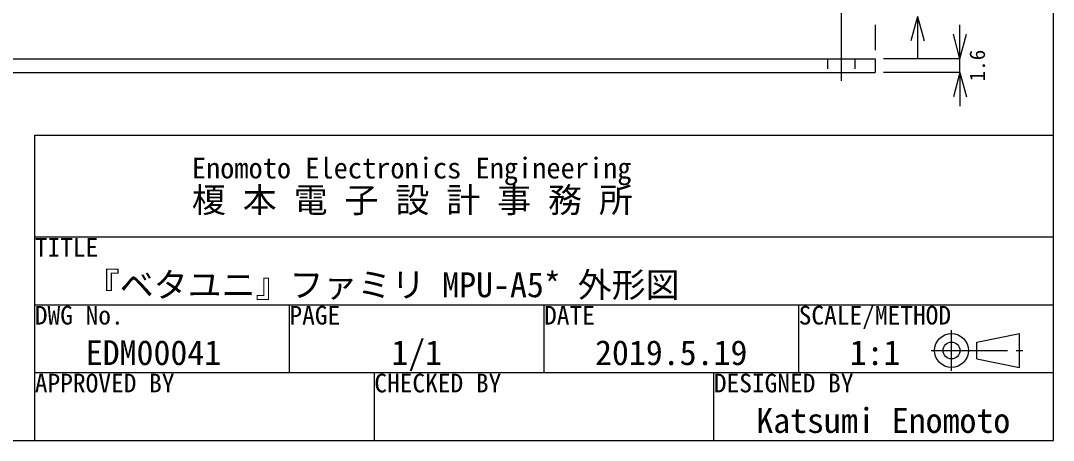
# Model space of a CAD drawing. Units: millimetres on the paper. Extents: x -95 to 95, y -138 to 138.
# Drawn here: x -26.7 to 95, y -138.5 to -89 of the extents above; entities that cross this region are included whole.
import ezdxf
from ezdxf.enums import TextEntityAlignment as Align

# ---------------------------------------------------------------- set-up
doc = ezdxf.new("R2010")
doc.units = ezdxf.units.MM
doc.linetypes.add('CHAIN2', pattern=[12, 9, -1, 1, -1])
doc.linetypes.add('DASHED1', pattern=[1.8, 1.2, -0.6])
doc.layers.add('0-0', color=4, linetype='Continuous')
doc.layers.add('0-1', color=7, linetype='Continuous')
doc.styles.add('ＭＳ ゴシック', font='')
doc.styles.add('ＭＳ 明朝', font='')
doc.styles.get('ＭＳ ゴシック').set_extended_font_data('MS Gothic')
doc.styles.get('ＭＳ 明朝').set_extended_font_data('MS Mincho')

msp = doc.modelspace()

# ---------------------------------------------------------------- linework, layer by layer
at = {"layer": '0-0', "color": 7}
for p, q in [((95, -138.5), (95, 138.5)), ((-25, -102.5), (95, -102.5)), ((-25, -138.5), (-25, -102.5)), ((-25, -114.5), (95, -114.5)), ((-25, -122.5), (95, -122.5)), ((5, -130.5), (5, -122.5)), ((35, -130.5), (35, -122.5)), ((65, -130.5), (65, -122.5)), ((86, -126.9), (91, -125.9)), ((91, -129.9), (91, -125.9)), ((86, -128.9), (86, -126.9)), ((86, -128.9), (91, -129.9)), ((-25, -130.5), (95, -130.5)), ((15, -138.5), (15, -130.5)), ((55, -138.5), (55, -130.5)), ((-95, -138.5), (95, -138.5))]:
    msp.add_line(p, q, dxfattribs=at)
at = {"layer": '0-0'}
for p, q in [((70, 126.5), (70, -96.1)), ((79, -88.5), (78.22, -91.4)), ((79, -88.5), (79, -93.5)), ((79, -88.5), (79.78, -91.4)), ((74, -89.5), (74, -92.5)), ((84, -93.5), (84, -89.5)), ((84, -93.5), (83.22, -90.6)), ((84, -93.5), (84.78, -90.6)), ((84, -93.5), (75, -93.5)), ((84, -95.1), (84, -93.5)), ((84, -95.1), (75, -95.1)), ((84, -95.1), (83.22, -98)), ((84, -95.1), (84.78, -98)), ((84, -95.1), (84, -99.1))]:
    msp.add_line(p, q, dxfattribs=at)
at = {"layer": '0-0', "linetype": 'CHAIN2'}
for p, q in [((83, -130.3), (83, -125.5)), ((80.6, -127.9), (91.4, -127.9))]:
    msp.add_line(p, q, dxfattribs=at)
at = {"layer": '0-0', "color": 7}
for radius in [2, 1]:
    msp.add_circle((83, -127.9), radius, dxfattribs=at)
at = {"layer": '0-1'}
for p, q in [((-74, -93.5), (74, -93.5)), ((74, -93.5), (74, -95.1)), ((-74, -95.1), (74, -95.1))]:
    msp.add_line(p, q, dxfattribs=at)
at = {"layer": '0-1', "linetype": 'DASHED1'}
for p, q in [((68.4, -93.5), (68.4, -95.1)), ((71.6, -93.5), (71.6, -95.1))]:
    msp.add_line(p, q, dxfattribs=at)

# ---------------------------------------------------------------- texts
at = {"layer": '0-0', "style": 'ＭＳ ゴシック'}
msp.add_text('1.6', height=1.833, rotation=90, dxfattribs=at).set_placement((87.5, -96.17), align=Align.BOTTOM_LEFT)
at = {"layer": '0-0', "color": 7}
for s, height, style, p in [('Enomoto Electronics Engineering', 2.456, 'ＭＳ 明朝', (-6.5, -108.35)), ('榎 本 電 子 設 計 事 務 所', 2.933, 'ＭＳ 明朝', (-6.5, -112.5)), ('TITLE', 2.199, 'ＭＳ ゴシック', (-25, -117.5)), ('『ベタユニ』ファミリ MPU-A5* 外形図', 2.933, 'ＭＳ ゴシック', (-19, -122.5)), ('DWG No.', 2.199, 'ＭＳ ゴシック', (-25, -125.5)), ('PAGE', 2.199, 'ＭＳ ゴシック', (5, -125.5)), ('DATE', 2.199, 'ＭＳ ゴシック', (35, -125.5)), ('SCALE/METHOD', 2.199, 'ＭＳ ゴシック', (65, -125.5)), ('1/1', 2.933, 'ＭＳ ゴシック', (17, -130.5)), ('EDM00041', 2.933, 'ＭＳ ゴシック', (-19, -130.5)), ('2019.5.19', 2.933, 'ＭＳ ゴシック', (41, -130.5)), ('1:1', 2.933, 'ＭＳ ゴシック', (71, -130.5)), ('APPROVED BY', 2.199, 'ＭＳ ゴシック', (-25, -133.5)), ('CHECKED BY', 2.199, 'ＭＳ ゴシック', (15, -133.5)), ('DESIGNED BY', 2.199, 'ＭＳ ゴシック', (55, -133.5)), ('Katsumi Enomoto', 2.933, 'ＭＳ ゴシック', (60, -138.5))]:
    msp.add_text(s, height=height, dxfattribs=dict(at, style=style)).set_placement(p, align=Align.BOTTOM_LEFT)

doc.saveas('drawing.dxf')
